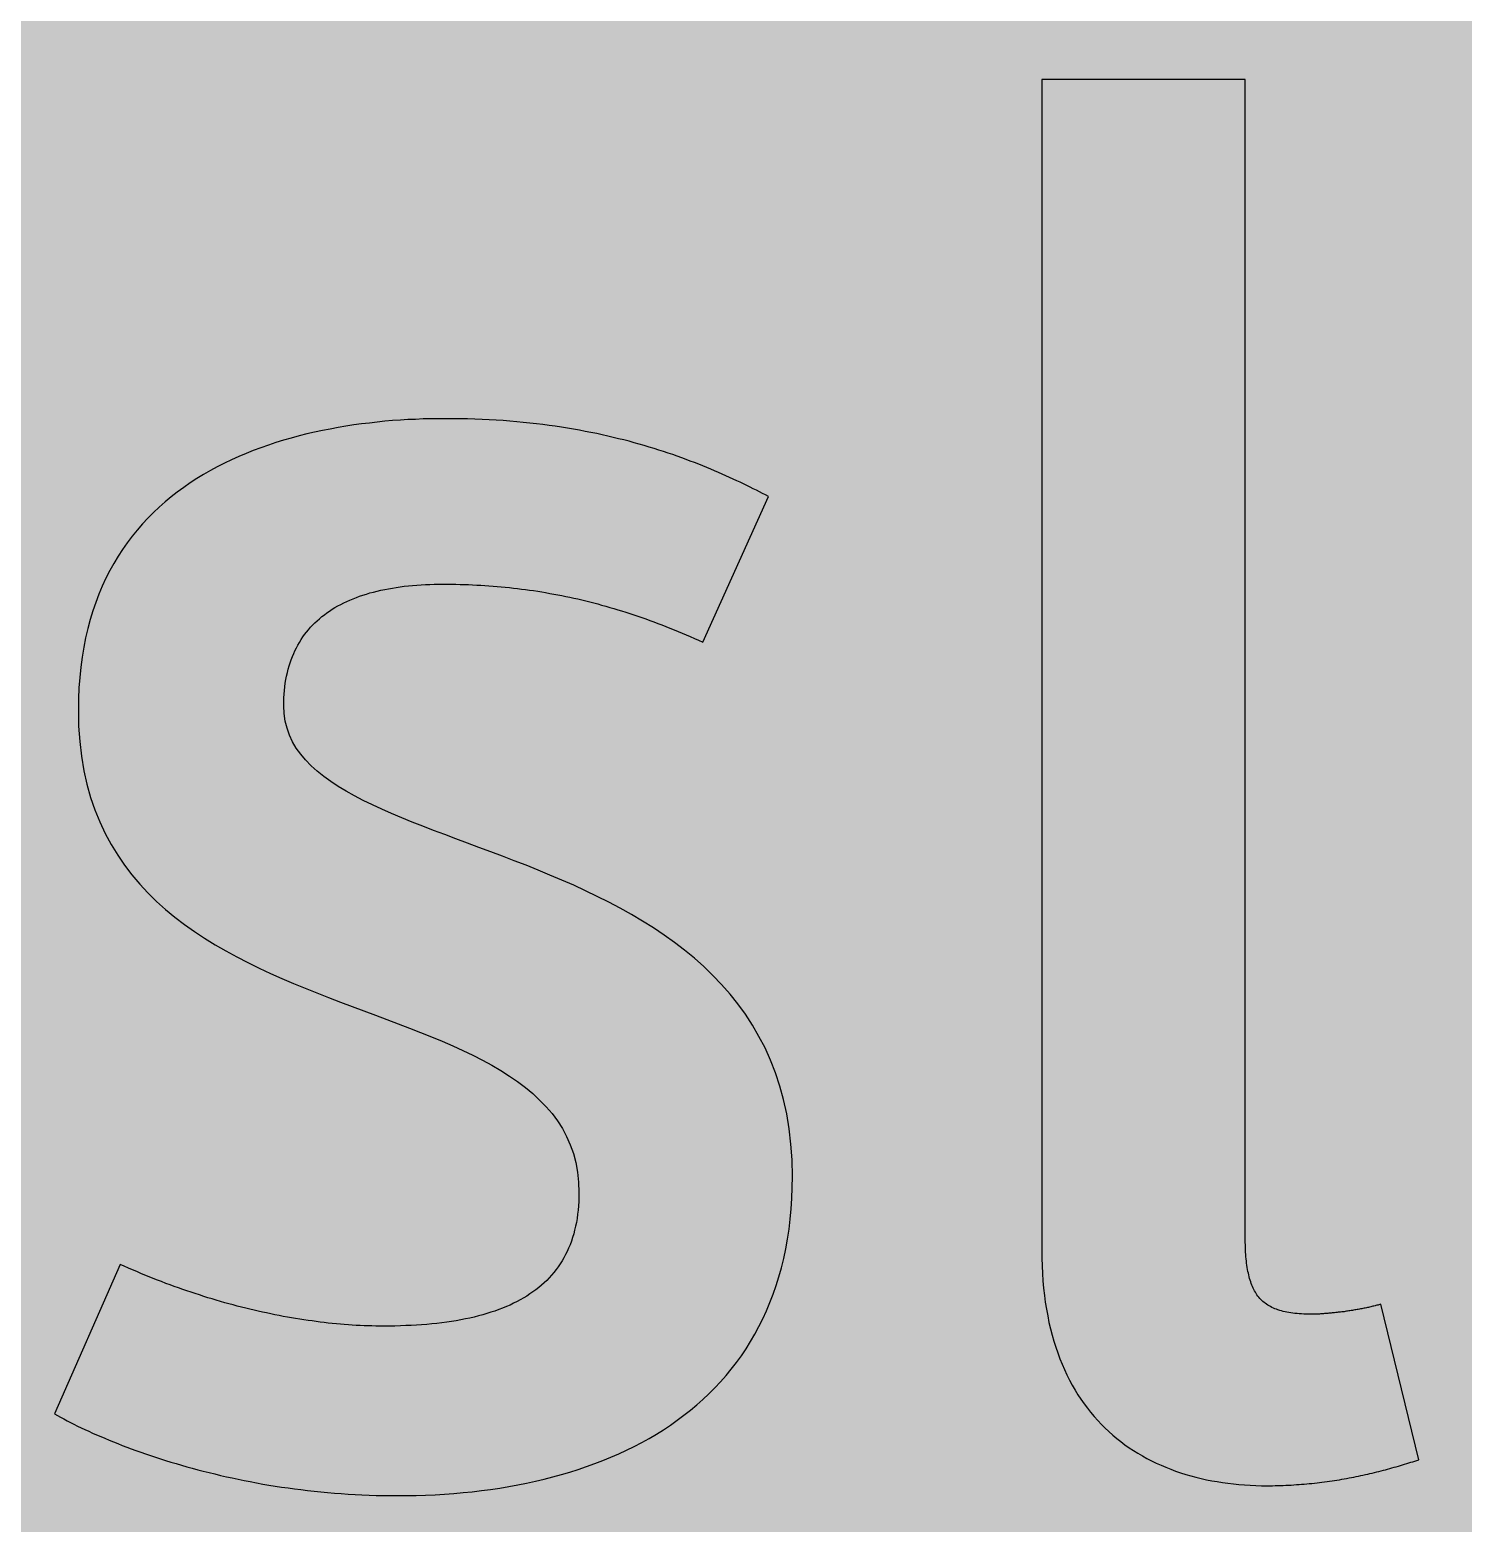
# Model space of a CAD drawing. Header units: millimetres. Extents: x 0 to 212, y 0 to 159.
# Drawn here: x 81.27 to 109.15, y 24.53 to 53.58 of the extents above; entities that cross this region are included whole.
import ezdxf

# ---------------------------------------------------------------- set-up
doc = ezdxf.new("R2010")
doc.units = ezdxf.units.MM

msp = doc.modelspace()

# ---------------------------------------------------------------- hatches: boundary and pattern name
for color, points in [(254, [(14.1633, 0.0536), (13.9878, 0.0533), (13.8125, 0.0559), (13.6373, 0.061), (13.462, 0.0686), (13.2893, 0.0787), (13.114, 0.0914), (12.9413, 0.1041), (12.7686, 0.1219), (12.5959, 0.1397), (12.4231, 0.16), (12.2504, 0.1829), (12.0777, 0.2057), (11.9075, 0.2337), (11.7373, 0.2616), (11.5672, 0.2921), (11.397, 0.3251), (11.2268, 0.3607), (11.0592, 0.3988), (10.8915, 0.4369), (10.7239, 0.4775), (10.5562, 0.5207), (10.3886, 0.5664), (10.2235, 0.6121), (10.0584, 0.6629), (9.8933, 0.7137), (9.7307, 0.7671), (9.5682, 0.8204), (9.4056, 0.8788), (9.2431, 0.9373), (9.083, 0.9982), (8.923, 1.0617), (8.763, 1.1252), (8.6055, 1.1938), (8.4455, 1.2624), (8.2906, 1.331), (8.1331, 1.4046), (7.9781, 1.4783), (7.8232, 1.5545), (7.6708, 1.6332), (7.5184, 1.7145), (7.366, 1.7958), (7.2161, 1.8796), (7.0663, 1.966), (6.919, 2.0523), (6.7716, 2.1438), (6.6243, 2.2352), (6.4795, 2.3266), (6.3348, 2.4232), (6.19, 2.5197), (6.0477, 2.6187), (5.908, 2.7178), (5.7683, 2.8194), (5.6286, 2.9235), (5.4915, 3.0302), (5.3543, 3.1369), (5.2197, 3.2461), (5.0851, 3.3579), (4.953, 3.4722), (4.8209, 3.5865), (4.6914, 3.7033), (4.5644, 3.8202), (4.4348, 3.9395), (4.3104, 4.0615), (4.1859, 4.1859), (4.0615, 4.3104), (3.9395, 4.4348), (3.8202, 4.5618), (3.7033, 4.6914), (3.5865, 4.8209), (3.4722, 4.953), (3.3579, 5.0851), (3.2487, 5.2197), (3.1369, 5.3543), (3.0302, 5.4915), (2.9235, 5.6286), (2.8194, 5.7683), (2.7178, 5.908), (2.6187, 6.0477), (2.5197, 6.19), (2.4232, 6.3348), (2.3266, 6.477), (2.2352, 6.6243), (2.1438, 6.7691), (2.0523, 6.919), (1.966, 7.0663), (1.8796, 7.2161), (1.7958, 7.366), (1.7145, 7.5184), (1.6332, 7.6708), (1.5545, 7.8232), (1.4783, 7.9781), (1.4046, 8.1331), (1.331, 8.2906), (1.2598, 8.4455), (1.1913, 8.603), (1.1252, 8.763), (1.0592, 8.923), (0.9982, 9.083), (0.9373, 9.2431), (0.8763, 9.4056), (0.8204, 9.5682), (0.7645, 9.7307), (0.7112, 9.8933), (0.6604, 10.0584), (0.6121, 10.2235), (0.5639, 10.3911), (0.5207, 10.5562), (0.4775, 10.7239), (0.4343, 10.8915), (0.3962, 11.0592), (0.3607, 11.2268), (0.3251, 11.397), (0.2921, 11.5672), (0.2616, 11.7373), (0.2311, 11.9075), (0.2057, 12.0802), (0.1803, 12.2504), (0.1575, 12.4231), (0.1372, 12.5959), (0.1194, 12.7686), (0.1041, 12.9413), (0.0889, 13.1166), (0.0787, 13.2893), (0.0686, 13.4645), (0.061, 13.6373), (0.0559, 13.8125), (0.0508, 13.9878), (0.0508, 14.163), (0.0522, 144.6925), (0.0508, 144.8664), (0.0559, 145.0416), (0.061, 145.2169), (0.0686, 145.3896), (0.0787, 145.5649), (0.0889, 145.7376), (0.1041, 145.9128), (0.1194, 146.0856), (0.1372, 146.2583), (0.1575, 146.431), (0.1803, 146.6037), (0.2057, 146.7739), (0.2311, 146.9466), (0.2616, 147.1168), (0.2921, 147.287), (0.3251, 147.4572), (0.3607, 147.6248), (0.3962, 147.795), (0.4343, 147.9626), (0.4775, 148.1303), (0.5207, 148.2979), (0.5639, 148.463), (0.6121, 148.6281), (0.6604, 148.7932), (0.7112, 148.9583), (0.7645, 149.1234), (0.8204, 149.286), (0.8763, 149.4485), (0.9373, 149.6111), (0.9982, 149.7711), (1.0592, 149.9311), (1.1252, 150.0911), (1.1913, 150.2486), (1.2598, 150.4061), (1.331, 150.5636), (1.4046, 150.7185), (1.4783, 150.876), (1.5545, 151.0284), (1.6332, 151.1833), (1.7145, 151.3357), (1.7958, 151.4856), (1.8796, 151.638), (1.966, 151.7879), (2.0523, 151.9352), (2.1438, 152.0825), (2.2352, 152.2298), (2.3266, 152.3746), (2.4232, 152.5194), (2.5197, 152.6616), (2.6187, 152.8039), (2.7178, 152.9461), (2.8194, 153.0858), (2.9235, 153.2255), (3.0302, 153.3627), (3.1369, 153.4973), (3.2487, 153.6344), (3.3579, 153.7665), (3.4722, 153.8986), (3.5865, 154.0307), (3.7033, 154.1602), (3.8202, 154.2898), (3.9395, 154.4168), (4.0615, 154.5438), (4.1859, 154.6682), (4.3104, 154.7901), (4.4348, 154.9121), (4.5644, 155.034), (4.6914, 155.1508), (4.8209, 155.2677), (4.953, 155.382), (5.0851, 155.4937), (5.2197, 155.6055), (5.3543, 155.7147), (5.4915, 155.8239), (5.6286, 155.9281), (5.7683, 156.0322), (5.908, 156.1338), (6.0477, 156.2354), (6.19, 156.3345), (6.3348, 156.431), (6.4795, 156.525), (6.6243, 156.6189), (6.7716, 156.7104), (6.919, 156.7993), (7.0663, 156.8882), (7.2161, 156.9745), (7.366, 157.0584), (7.5184, 157.1396), (7.6708, 157.2209), (7.8232, 157.2971), (7.9781, 157.3733), (8.1331, 157.4495), (8.2906, 157.5206), (8.4455, 157.5918), (8.6055, 157.6603), (8.763, 157.7289), (8.923, 157.7924), (9.083, 157.8559), (9.2431, 157.9169), (9.4056, 157.9753), (9.5682, 158.0337), (9.7307, 158.0871), (9.8933, 158.1404), (10.0584, 158.1912), (10.2235, 158.242), (10.3886, 158.2877), (10.5562, 158.3334), (10.7239, 158.3766), (10.8915, 158.4173), (11.0592, 158.4579), (11.2268, 158.4935), (11.397, 158.529), (11.5672, 158.562), (11.7373, 158.5925), (11.9075, 158.6205), (12.0777, 158.6484), (12.2504, 158.6713), (12.4231, 158.6941), (12.5959, 158.7144), (12.7686, 158.7322), (12.9413, 158.75), (13.114, 158.7627), (13.2893, 158.7754), (13.462, 158.7856), (13.6373, 158.7932), (13.8125, 158.7983), (13.9878, 158.8008), (14.163, 158.8033), (197.6078, 158.8036), (197.7822, 158.8008), (197.9574, 158.7983), (198.1327, 158.7932), (198.3054, 158.7856), (198.4807, 158.7754), (198.6534, 158.7627), (198.8287, 158.75), (199.0014, 158.7322), (199.1741, 158.7144), (199.3468, 158.6941), (199.5195, 158.6713), (199.6897, 158.6484), (199.8624, 158.6205), (200.0326, 158.5925), (200.2028, 158.562), (200.373, 158.529), (200.5432, 158.4935), (200.7108, 158.4579), (200.8784, 158.4173), (201.0461, 158.3766), (201.2137, 158.3334), (201.3788, 158.2877), (201.5465, 158.242), (201.7116, 158.1912), (201.8767, 158.1404), (202.0392, 158.0871), (202.2018, 158.0337), (202.3643, 157.9753), (202.5269, 157.9169), (202.6869, 157.8559), (202.8469, 157.7924), (203.007, 157.7289), (203.167, 157.6603), (203.3245, 157.5918), (203.4794, 157.5206), (203.6369, 157.4495), (203.7918, 157.3733), (203.9468, 157.2971), (204.0992, 157.2209), (204.2516, 157.1396), (204.404, 157.0584), (204.5538, 156.9745), (204.7037, 156.8882), (204.8535, 156.7993), (205.0009, 156.7104), (205.1456, 156.6189), (205.293, 156.525), (205.4352, 156.431), (205.58, 156.3345), (205.7222, 156.2354), (205.8619, 156.1338), (206.0016, 156.0322), (206.1413, 155.9281), (206.2785, 155.8239), (206.4156, 155.7147), (206.5503, 155.6055), (206.6849, 155.4937), (206.817, 155.382), (206.949, 155.2677), (207.0786, 155.1508), (207.2081, 155.034), (207.3351, 154.9121), (207.4596, 154.7901), (207.584, 154.6682), (207.7085, 154.5438), (207.8304, 154.4168), (207.9498, 154.2898), (208.0666, 154.1602), (208.1835, 154.0307), (208.2978, 153.8986), (208.4121, 153.7665), (208.5238, 153.6344), (208.6331, 153.4973), (208.7397, 153.3627), (208.8464, 153.2255), (208.9506, 153.0858), (209.0522, 152.9461), (209.1512, 152.8039), (209.2503, 152.6616), (209.3468, 152.5194), (209.4433, 152.3746), (209.5348, 152.2298), (209.6262, 152.0825), (209.7176, 151.9352), (209.804, 151.7879), (209.8904, 151.638), (209.9742, 151.4856), (210.0555, 151.3357), (210.1367, 151.1833), (210.2155, 151.0284), (210.2917, 150.876), (210.3653, 150.7185), (210.439, 150.5636), (210.5076, 150.4061), (210.5762, 150.2486), (210.6447, 150.0911), (210.7082, 149.9311), (210.7717, 149.7711), (210.8327, 149.6111), (210.8911, 149.4485), (210.9495, 149.286), (211.0029, 149.1234), (211.0562, 148.9583), (211.107, 148.7932), (211.1578, 148.6281), (211.2035, 148.463), (211.2493, 148.2979), (211.2924, 148.1303), (211.3331, 147.9626), (211.3712, 147.795), (211.4093, 147.6248), (211.4448, 147.4572), (211.4779, 147.287), (211.5083, 147.1168), (211.5363, 146.9466), (211.5642, 146.7739), (211.5871, 146.6037), (211.6099, 146.431), (211.6303, 146.2583), (211.648, 146.0856), (211.6658, 145.9128), (211.6785, 145.7376), (211.6912, 145.5649), (211.7014, 145.3896), (211.709, 145.2169), (211.7141, 145.0416), (211.7166, 144.8664), (211.7166, 144.6911), (211.7189, 14.1647), (211.7166, 13.9878), (211.7141, 13.8125), (211.709, 13.6373), (211.7014, 13.4645), (211.6912, 13.2893), (211.6785, 13.1166), (211.6658, 12.9413), (211.648, 12.7686), (211.6303, 12.5959), (211.6099, 12.4231), (211.5871, 12.2504), (211.5642, 12.0802), (211.5363, 11.9075), (211.5083, 11.7373), (211.4779, 11.5672), (211.4448, 11.397), (211.4093, 11.2268), (211.3712, 11.0592), (211.3331, 10.8915), (211.2924, 10.7239), (211.2493, 10.5562), (211.2035, 10.3911), (211.1578, 10.2235), (211.107, 10.0584), (211.0562, 9.8933), (211.0029, 9.7307), (210.9495, 9.5682), (210.8911, 9.4056), (210.8327, 9.2431), (210.7717, 9.083), (210.7082, 8.923), (210.6447, 8.763), (210.5762, 8.603), (210.5076, 8.4455), (210.439, 8.2906), (210.3653, 8.1331), (210.2917, 7.9781), (210.2155, 7.8232), (210.1367, 7.6708), (210.0555, 7.5184), (209.9742, 7.366), (209.8904, 7.2161), (209.804, 7.0663), (209.7176, 6.919), (209.6262, 6.7691), (209.5348, 6.6243), (209.4433, 6.477), (209.3468, 6.3348), (209.2503, 6.19), (209.1512, 6.0477), (209.0522, 5.908), (208.9506, 5.7683), (208.8464, 5.6286), (208.7397, 5.4915), (208.6331, 5.3543), (208.5238, 5.2197), (208.4121, 5.0851), (208.2978, 4.953), (208.1835, 4.8209), (208.0666, 4.6914), (207.9498, 4.5618), (207.8304, 4.4348), (207.7085, 4.3104), (207.584, 4.1859), (207.4596, 4.0615), (207.3351, 3.9395), (207.2081, 3.8202), (207.0786, 3.7033), (206.949, 3.5865), (206.817, 3.4722), (206.6849, 3.3579), (206.5503, 3.2461), (206.4156, 3.1369), (206.2785, 3.0302), (206.1413, 2.9235), (206.0016, 2.8194), (205.8619, 2.7178), (205.7222, 2.6187), (205.58, 2.5197), (205.4352, 2.4232), (205.293, 2.3266), (205.1456, 2.2352), (205.0009, 2.1438), (204.8535, 2.0523), (204.7037, 1.966), (204.5538, 1.8796), (204.404, 1.7958), (204.2516, 1.7145), (204.0992, 1.6332), (203.9468, 1.5545), (203.7918, 1.4783), (203.6369, 1.4046), (203.4794, 1.331), (203.3245, 1.2624), (203.167, 1.1938), (203.007, 1.1252), (202.8469, 1.0617), (202.6869, 0.9982), (202.5269, 0.9373), (202.3643, 0.8788), (202.2018, 0.8204), (202.0392, 0.7671), (201.8767, 0.7137), (201.7116, 0.6629), (201.5465, 0.6121), (201.3788, 0.5664), (201.2137, 0.5207), (201.0461, 0.4775), (200.8784, 0.4369), (200.7108, 0.3988), (200.5432, 0.3607), (200.373, 0.3251), (200.2028, 0.2921), (200.0326, 0.2616), (199.8624, 0.2337), (199.6897, 0.2057), (199.5195, 0.1829), (199.3468, 0.16), (199.1741, 0.1397), (199.0014, 0.1219), (198.8287, 0.1041), (198.6534, 0.0914), (198.4807, 0.0787), (198.3054, 0.0686), (198.1327, 0.061), (197.9574, 0.0559), (197.7822, 0.0533), (197.6069, 0.0533)]), (59, [(107.5545, 28.7898), (107.536, 28.7833), (107.5157, 28.7782), (107.4979, 28.7731), (107.4776, 28.768), (107.4572, 28.763), (107.4395, 28.7579), (107.4191, 28.7528), (107.3988, 28.7477), (107.3785, 28.7426), (107.3556, 28.7376), (107.3353, 28.7325), (107.315, 28.7274), (107.2921, 28.7223), (107.2718, 28.7172), (107.249, 28.7147), (107.2261, 28.7096), (107.2058, 28.7045), (107.1829, 28.6995), (107.1601, 28.6969), (107.1372, 28.6918), (107.1143, 28.6868), (107.0915, 28.6842), (107.0686, 28.6791), (107.0458, 28.6766), (107.0229, 28.6715), (107, 28.669), (106.9772, 28.6639), (106.9518, 28.6614), (106.9289, 28.6588), (106.9061, 28.6537), (106.8832, 28.6512), (106.8603, 28.6487), (106.8375, 28.6436), (106.8146, 28.641), (106.7918, 28.6385), (106.7689, 28.636), (106.7435, 28.6334), (106.7206, 28.6309), (106.7003, 28.6283), (106.6775, 28.6258), (106.6546, 28.6233), (106.6317, 28.6207), (106.6089, 28.6182), (106.586, 28.6156), (106.5657, 28.6131), (106.5428, 28.6131), (106.5225, 28.6106), (106.4997, 28.608), (106.4793, 28.6055), (106.459, 28.6055), (106.4387, 28.6029), (106.4184, 28.6029), (106.3981, 28.6004), (106.3777, 28.6004), (106.3574, 28.5979), (106.3396, 28.5979), (106.3193, 28.5979), (106.3015, 28.5953), (106.2812, 28.5953), (106.2634, 28.5953), (106.2457, 28.5953), (106.2304, 28.5953), (106.2126, 28.5953), (106.1949, 28.5953), (106.1466, 28.5953), (106.1009, 28.5953), (106.0526, 28.5979), (106.0094, 28.6004), (105.9637, 28.6029), (105.9231, 28.6055), (105.8799, 28.6106), (105.8393, 28.6156), (105.8012, 28.6207), (105.7631, 28.6258), (105.725, 28.6334), (105.6894, 28.641), (105.6538, 28.6487), (105.6183, 28.6588), (105.5853, 28.669), (105.5522, 28.6791), (105.5218, 28.6893), (105.4913, 28.702), (105.4633, 28.7147), (105.4329, 28.7274), (105.4075, 28.7426), (105.3795, 28.7579), (105.3541, 28.7731), (105.3287, 28.7884), (105.3059, 28.8061), (105.283, 28.8239), (105.2601, 28.8417), (105.2398, 28.862), (105.2195, 28.8823), (105.1992, 28.9027), (105.1789, 28.9255), (105.1611, 28.9484), (105.1433, 28.9712), (105.1281, 28.9966), (105.1128, 29.022), (105.0976, 29.0474), (105.0823, 29.0754), (105.0696, 29.1033), (105.0544, 29.1313), (105.0442, 29.1617), (105.0315, 29.1922), (105.0214, 29.2227), (105.0112, 29.2557), (105.0011, 29.2887), (104.9909, 29.3218), (104.9833, 29.3573), (104.9757, 29.3929), (104.968, 29.4284), (104.9604, 29.4665), (104.9528, 29.5046), (104.9477, 29.5453), (104.9426, 29.5859), (104.9376, 29.6266), (104.9325, 29.6697), (104.9299, 29.7129), (104.9274, 29.7561), (104.9223, 29.8018), (104.9198, 29.8475), (104.9198, 29.8958), (104.9172, 29.9441), (104.9147, 29.9923), (104.9147, 30.0431), (104.9147, 30.0939), (104.9147, 30.1473), (104.9154, 52.6175), (100.9579, 52.6175), (100.9579, 29.8383), (100.9574, 29.685), (100.9625, 29.5326), (100.9701, 29.3853), (100.9802, 29.243), (100.9929, 29.1008), (101.0082, 28.9611), (101.026, 28.8265), (101.0488, 28.6944), (101.0717, 28.5623), (101.0971, 28.4353), (101.1276, 28.3108), (101.158, 28.1889), (101.1936, 28.0695), (101.2292, 27.9552), (101.2673, 27.8409), (101.3079, 27.7292), (101.3536, 27.6225), (101.3993, 27.5158), (101.4476, 27.4142), (101.4959, 27.3126), (101.5492, 27.2161), (101.6051, 27.1196), (101.661, 27.0281), (101.7194, 26.9392), (101.7803, 26.8503), (101.8438, 26.7665), (101.9073, 26.6852), (101.9759, 26.604), (102.0445, 26.5278), (102.1156, 26.4516), (102.1867, 26.3804), (102.2604, 26.3093), (102.3366, 26.2433), (102.4153, 26.1772), (102.4941, 26.1163), (102.5754, 26.0553), (102.6566, 25.9969), (102.7405, 25.941), (102.8268, 25.8877), (102.9132, 25.8369), (103.0021, 25.7886), (103.091, 25.7429), (103.1824, 25.6972), (103.2764, 25.6565), (103.3678, 25.6159), (103.4644, 25.5778), (103.5609, 25.5422), (103.6574, 25.5092), (103.7565, 25.4787), (103.8555, 25.4483), (103.9571, 25.4229), (104.0587, 25.3975), (104.1603, 25.3746), (104.2645, 25.3543), (104.3686, 25.3365), (104.4727, 25.3187), (104.5794, 25.306), (104.6861, 25.2933), (104.7928, 25.2806), (104.902, 25.273), (105.0112, 25.2654), (105.1204, 25.2628), (105.2297, 25.2578), (105.3414, 25.2578), (105.3948, 25.2578), (105.4456, 25.2578), (105.4989, 25.2603), (105.5522, 25.2603), (105.603, 25.2628), (105.6538, 25.2628), (105.7072, 25.2654), (105.758, 25.2679), (105.8088, 25.2705), (105.8596, 25.2755), (105.9104, 25.2781), (105.9612, 25.2806), (106.012, 25.2857), (106.0628, 25.2882), (106.1136, 25.2933), (106.1618, 25.2984), (106.2126, 25.3035), (106.2609, 25.3086), (106.3117, 25.3136), (106.36, 25.3213), (106.4082, 25.3263), (106.459, 25.3314), (106.5073, 25.339), (106.5555, 25.3467), (106.6038, 25.3517), (106.6495, 25.3594), (106.6978, 25.367), (106.746, 25.3746), (106.7918, 25.3822), (106.84, 25.3924), (106.8857, 25.4), (106.934, 25.4076), (106.9797, 25.4178), (107.0254, 25.4254), (107.0712, 25.4356), (107.1169, 25.4432), (107.1626, 25.4533), (107.2058, 25.4635), (107.2515, 25.4737), (107.2972, 25.4838), (107.3404, 25.494), (107.3861, 25.5041), (107.4293, 25.5143), (107.4725, 25.5245), (107.5157, 25.5346), (107.5588, 25.5473), (107.602, 25.5575), (107.6452, 25.5676), (107.6858, 25.5803), (107.729, 25.5905), (107.7697, 25.6032), (107.8128, 25.6159), (107.8535, 25.6261), (107.8941, 25.6388), (107.9348, 25.6515), (107.9754, 25.6616), (108.016, 25.6743), (108.0567, 25.687), (108.0973, 25.6997), (108.1354, 25.7124), (108.1735, 25.7251), (108.2142, 25.7378), (108.2523, 25.7505), (108.2904, 25.7632)]), (59, [(88.423, 25.0649), (88.6054, 25.0647), (88.7882, 25.0673), (88.9711, 25.0749), (89.154, 25.0825), (89.3369, 25.0927), (89.5172, 25.1079), (89.6976, 25.1231), (89.8779, 25.1409), (90.0557, 25.1612), (90.2335, 25.1866), (90.4113, 25.212), (90.5866, 25.24), (90.7618, 25.273), (90.9345, 25.306), (91.1047, 25.3441), (91.2749, 25.3848), (91.4451, 25.4279), (91.6127, 25.4737), (91.7778, 25.5219), (91.9404, 25.5727), (92.1029, 25.6286), (92.263, 25.687), (92.4204, 25.7454), (92.5754, 25.8115), (92.7278, 25.8775), (92.8802, 25.9486), (93.0275, 26.0198), (93.1748, 26.0985), (93.3196, 26.1772), (93.4593, 26.2611), (93.599, 26.3474), (93.7336, 26.4363), (93.8657, 26.5303), (93.9952, 26.6268), (94.1222, 26.7259), (94.2467, 26.83), (94.3661, 26.9367), (94.4829, 27.0459), (94.5972, 27.1602), (94.709, 27.2796), (94.8157, 27.399), (94.9173, 27.526), (95.0163, 27.653), (95.1128, 27.7851), (95.2043, 27.9222), (95.2932, 28.0619), (95.377, 28.2067), (95.4557, 28.354), (95.5319, 28.5064), (95.6031, 28.6614), (95.6691, 28.8214), (95.7326, 28.9839), (95.791, 29.1516), (95.8444, 29.3243), (95.8926, 29.4996), (95.9358, 29.6799), (95.9764, 29.8653), (96.0095, 30.0533), (96.0399, 30.2463), (96.0628, 30.4419), (96.0806, 30.6426), (96.0958, 30.8483), (96.1034, 31.0591), (96.106, 31.2725), (96.0984, 31.5951), (96.078, 31.9049), (96.0425, 32.2021), (95.9942, 32.4917), (95.9333, 32.7685), (95.8621, 33.0327), (95.7758, 33.2892), (95.6818, 33.5356), (95.5751, 33.7744), (95.4557, 34.0004), (95.3287, 34.2189), (95.1916, 34.4297), (95.0468, 34.6304), (94.8919, 34.8234), (94.7293, 35.0088), (94.5591, 35.1866), (94.3813, 35.3568), (94.1984, 35.5194), (94.0079, 35.6768), (93.8098, 35.8267), (93.6092, 35.9715), (93.4009, 36.1086), (93.1901, 36.2433), (92.9742, 36.3703), (92.7557, 36.4922), (92.5322, 36.609), (92.3087, 36.7233), (92.0801, 36.8325), (91.8515, 36.9392), (91.6203, 37.0408), (91.3892, 37.1373), (91.1581, 37.2339), (90.9269, 37.3278), (90.6958, 37.4167), (90.4646, 37.5056), (90.236, 37.592), (90.0074, 37.6758), (89.7839, 37.7596), (89.5604, 37.8435), (89.342, 37.9247), (89.1261, 38.006), (88.9152, 38.0873), (88.707, 38.1686), (88.5063, 38.2524), (88.3082, 38.3337), (88.1177, 38.4175), (87.9348, 38.5039), (87.757, 38.5902), (87.5868, 38.6791), (87.4243, 38.7706), (87.2693, 38.862), (87.1245, 38.9585), (86.9874, 39.0576), (86.8604, 39.1617), (86.741, 39.2659), (86.6343, 39.3776), (86.5403, 39.4894), (86.454, 39.6088), (86.3829, 39.7332), (86.3219, 39.8602), (86.2736, 39.9948), (86.2381, 40.1345), (86.2178, 40.2793), (86.2101, 40.4292), (86.2101, 40.5079), (86.2127, 40.5841), (86.2178, 40.6578), (86.2254, 40.7314), (86.233, 40.8026), (86.2406, 40.8737), (86.2533, 40.9423), (86.266, 41.0108), (86.2813, 41.0769), (86.2965, 41.1429), (86.3143, 41.2064), (86.3346, 41.2674), (86.3549, 41.3283), (86.3778, 41.3893), (86.4032, 41.4477), (86.4286, 41.5036), (86.4565, 41.5595), (86.4845, 41.6128), (86.5149, 41.6662), (86.548, 41.7195), (86.581, 41.7703), (86.6165, 41.8186), (86.6521, 41.8668), (86.6902, 41.9125), (86.7308, 41.9583), (86.7715, 42.0014), (86.8147, 42.0446), (86.8578, 42.0853), (86.9036, 42.1259), (86.9518, 42.1665), (87.0001, 42.2021), (87.0483, 42.2402), (87.1017, 42.2758), (87.1525, 42.3088), (87.2058, 42.3418), (87.2617, 42.3748), (87.3201, 42.4053), (87.376, 42.4332), (87.437, 42.4612), (87.4979, 42.4891), (87.5589, 42.5145), (87.6224, 42.5399), (87.6859, 42.5628), (87.7519, 42.5856), (87.818, 42.606), (87.8865, 42.6263), (87.9577, 42.6441), (88.0288, 42.6618), (88.0999, 42.6796), (88.1736, 42.6949), (88.2472, 42.7101), (88.3234, 42.7228), (88.3996, 42.7355), (88.4758, 42.7457), (88.5546, 42.7558), (88.6358, 42.7634), (88.7171, 42.7711), (88.7984, 42.7787), (88.8822, 42.7838), (88.966, 42.7888), (89.0524, 42.7939), (89.1388, 42.7965), (89.2251, 42.7965), (89.314, 42.7965), (89.3978, 42.7965), (89.4791, 42.7965), (89.5604, 42.7965), (89.6417, 42.7939), (89.7204, 42.7914), (89.8017, 42.7888), (89.883, 42.7863), (89.9643, 42.7812), (90.043, 42.7761), (90.1243, 42.7711), (90.203, 42.766), (90.2818, 42.7609), (90.363, 42.7533), (90.4418, 42.7457), (90.5205, 42.738), (90.5993, 42.7304), (90.678, 42.7228), (90.7567, 42.7126), (90.8355, 42.7025), (90.9142, 42.6923), (90.993, 42.6822), (91.0717, 42.672), (91.1504, 42.6593), (91.2292, 42.6466), (91.3054, 42.6339), (91.3841, 42.6187), (91.4629, 42.606), (91.5416, 42.5907), (91.6178, 42.5755), (91.6965, 42.5602), (91.7753, 42.5425), (91.8515, 42.5272), (91.9302, 42.5094), (92.0064, 42.4917), (92.0852, 42.4713), (92.1639, 42.4536), (92.2401, 42.4332), (92.3188, 42.4129), (92.395, 42.3901), (92.4738, 42.3697), (92.5525, 42.3469), (92.6287, 42.324), (92.7075, 42.3012), (92.7837, 42.2783), (92.8624, 42.2529), (92.9411, 42.2275), (93.0199, 42.2021), (93.0961, 42.1767), (93.1748, 42.1488), (93.2536, 42.1208), (93.3323, 42.0929), (93.411, 42.0649), (93.4872, 42.0345), (93.566, 42.004), (93.6447, 41.9735), (93.7235, 41.943), (93.8022, 41.9125), (93.8835, 41.8795), (93.9622, 41.8465), (94.041, 41.8135), (94.1197, 41.7779), (94.201, 41.7424), (94.2797, 41.7068), (94.361, 41.6712), (95.6412, 44.5061), (95.5827, 44.5338), (95.5243, 44.5643), (95.4659, 44.5948), (95.4049, 44.6253), (95.344, 44.6557), (95.283, 44.6862), (95.217, 44.7167), (95.1535, 44.7472), (95.0874, 44.7802), (95.0214, 44.8107), (94.9528, 44.8437), (94.8817, 44.8742), (94.8106, 44.9072), (94.7395, 44.9402), (94.6658, 44.9707), (94.5921, 45.0037), (94.5159, 45.0367), (94.4397, 45.0672), (94.361, 45.1002), (94.2823, 45.1307), (94.201, 45.1637), (94.1197, 45.1942), (94.0359, 45.2247), (93.9521, 45.2577), (93.8657, 45.2882), (93.7768, 45.3187), (93.6879, 45.3492), (93.599, 45.3796), (93.5076, 45.4076), (93.4136, 45.4381), (93.3196, 45.466), (93.2231, 45.4939), (93.1266, 45.5219), (93.0275, 45.5498), (92.9284, 45.5778), (92.8268, 45.6032), (92.7252, 45.6286), (92.6211, 45.654), (92.5144, 45.6794), (92.4077, 45.7022), (92.2985, 45.7276), (92.1868, 45.7479), (92.075, 45.7708), (91.9632, 45.7911), (91.8464, 45.8114), (91.7296, 45.8318), (91.6127, 45.8521), (91.4933, 45.8699), (91.3714, 45.8851), (91.2495, 45.9029), (91.125, 45.9181), (90.998, 45.9308), (90.871, 45.9435), (90.7415, 45.9562), (90.6094, 45.9689), (90.4773, 45.9791), (90.3427, 45.9867), (90.2056, 45.9943), (90.0684, 46.0019), (89.9287, 46.007), (89.7865, 46.0121), (89.6442, 46.0146), (89.4994, 46.0172), (89.3547, 46.0172), (89.2099, 46.0172), (89.0676, 46.0146), (88.9203, 46.0121), (88.7755, 46.0045), (88.6257, 45.9994), (88.4784, 45.9892), (88.3285, 45.9791), (88.1786, 45.9664), (88.0262, 45.9511), (87.8764, 45.9334), (87.724, 45.9156), (87.5716, 45.8953), (87.4192, 45.8699), (87.2668, 45.8445), (87.1144, 45.8165), (86.962, 45.7886), (86.8096, 45.7556), (86.6572, 45.72), (86.5073, 45.6819), (86.3575, 45.6413), (86.2076, 45.5981), (86.0577, 45.5524), (85.9104, 45.5041), (85.7656, 45.4533), (85.6183, 45.4), (85.4761, 45.3415), (85.3338, 45.2806), (85.1916, 45.2171), (85.0544, 45.151), (84.9173, 45.0825), (84.7827, 45.0088), (84.648, 44.9326), (84.5185, 44.8513), (84.389, 44.7675), (84.2645, 44.6811), (84.14, 44.5897), (84.0207, 44.4957), (83.9013, 44.3992), (83.787, 44.2976), (83.6752, 44.1909), (83.566, 44.0817), (83.4619, 43.9699), (83.3577, 43.8506), (83.2612, 43.7312), (83.1647, 43.6042), (83.0732, 43.4746), (82.9869, 43.34), (82.9031, 43.2029), (82.8243, 43.0606), (82.7507, 42.9133), (82.6795, 42.7609), (82.6135, 42.606), (82.5525, 42.4434), (82.4941, 42.2783), (82.4433, 42.1081), (82.3976, 41.9329), (82.3544, 41.7525), (82.3189, 41.5696), (82.2858, 41.3791), (82.2604, 41.1836), (82.2401, 40.9829), (82.2249, 40.7797), (82.2173, 40.5689), (82.2147, 40.353), (82.2198, 40.038), (82.2427, 39.7383), (82.2757, 39.4487), (82.3239, 39.1693), (82.3824, 38.9052), (82.4535, 38.6486), (82.5373, 38.4048), (82.6313, 38.1711), (82.738, 37.9451), (82.8523, 37.7317), (82.9793, 37.526), (83.1139, 37.3304), (83.2561, 37.1424), (83.4085, 36.9621), (83.5685, 36.7894), (83.7362, 36.6268), (83.9114, 36.4693), (84.0918, 36.3195), (84.2797, 36.1772), (84.4728, 36.0401), (84.6709, 35.908), (84.8766, 35.7835), (85.0824, 35.6616), (85.2957, 35.5473), (85.5116, 35.4355), (85.7301, 35.3289), (85.9511, 35.2247), (86.1746, 35.1257), (86.4006, 35.0291), (86.6267, 34.9352), (86.8553, 34.8437), (87.0839, 34.7548), (87.3125, 34.6685), (87.5386, 34.5821), (87.7672, 34.4957), (87.9932, 34.4119), (88.2167, 34.3281), (88.4377, 34.2443), (88.6562, 34.1605), (88.8721, 34.0766), (89.0854, 33.9903), (89.2912, 33.9039), (89.4969, 33.815), (89.695, 33.7236), (89.8881, 33.6321), (90.076, 33.5356), (90.2564, 33.4366), (90.4316, 33.335), (90.5993, 33.2283), (90.7593, 33.1191), (90.9117, 33.0048), (91.0539, 32.8854), (91.1885, 32.7609), (91.3155, 32.6314), (91.4298, 32.4968), (91.5365, 32.3545), (91.6305, 32.2072), (91.7118, 32.0523), (91.7854, 31.8897), (91.8439, 31.7221), (91.8921, 31.5443), (91.9251, 31.3588), (91.9455, 31.1633), (91.9531, 30.9626), (91.9531, 30.8737), (91.9505, 30.7873), (91.9455, 30.701), (91.9378, 30.6197), (91.9277, 30.5384), (91.9175, 30.4571), (91.9023, 30.3809), (91.887, 30.3047), (91.8693, 30.2285), (91.8515, 30.1574), (91.8286, 30.0863), (91.8058, 30.0152), (91.7804, 29.9466), (91.7524, 29.8806), (91.7245, 29.8171), (91.6915, 29.7536), (91.6584, 29.6926), (91.6254, 29.6316), (91.5873, 29.5732), (91.5492, 29.5173), (91.5086, 29.4615), (91.4654, 29.4081), (91.4197, 29.3548), (91.374, 29.304), (91.3257, 29.2532), (91.2774, 29.2075), (91.2241, 29.1592), (91.1708, 29.116), (91.1174, 29.0703), (91.059, 29.0297), (91.0006, 28.989), (90.9396, 28.9484), (90.8787, 28.9103), (90.8126, 28.8747), (90.7491, 28.8392), (90.6805, 28.8061), (90.612, 28.7731), (90.5408, 28.7426), (90.4672, 28.7122), (90.3935, 28.6842), (90.3173, 28.6563), (90.2411, 28.6309), (90.1624, 28.6055), (90.0811, 28.5826), (89.9998, 28.5598), (89.916, 28.5394), (89.8296, 28.5191), (89.7433, 28.5013), (89.6544, 28.4836), (89.5655, 28.4683), (89.474, 28.4531), (89.3801, 28.4404), (89.2861, 28.4277), (89.1896, 28.415), (89.093, 28.4048), (88.994, 28.3972), (88.8924, 28.3896), (88.7908, 28.382), (88.6892, 28.3769), (88.5825, 28.3718), (88.4784, 28.3667), (88.3691, 28.3642), (88.2599, 28.3642), (88.1507, 28.3616), (88.077, 28.3642), (88.0008, 28.3642), (87.9246, 28.3667), (87.8484, 28.3667), (87.7748, 28.3693), (87.6986, 28.3743), (87.6198, 28.3769), (87.5436, 28.382), (87.4674, 28.387), (87.3887, 28.3947), (87.3125, 28.3997), (87.2338, 28.4074), (87.155, 28.415), (87.0763, 28.4226), (86.9975, 28.4328), (86.9188, 28.4404), (86.8401, 28.4505), (86.7613, 28.4632), (86.6826, 28.4734), (86.6013, 28.4861), (86.5226, 28.4988), (86.4413, 28.5115), (86.3625, 28.5242), (86.2813, 28.5394), (86.2, 28.5521), (86.1187, 28.5674), (86.04, 28.5852), (85.9587, 28.6004), (85.8774, 28.6182), (85.7961, 28.636), (85.7148, 28.6537), (85.6336, 28.6715), (85.5523, 28.6918), (85.471, 28.7122), (85.3897, 28.7325), (85.3059, 28.7528), (85.2246, 28.7757), (85.1433, 28.796), (85.0621, 28.8188), (84.9808, 28.8442), (84.897, 28.8671), (84.8157, 28.8925), (84.7344, 28.9154), (84.6531, 28.9408), (84.5718, 28.9687), (84.488, 28.9941), (84.4067, 29.022), (84.3255, 29.05), (84.2442, 29.0779), (84.1629, 29.1059), (84.0791, 29.1363), (83.9978, 29.1643), (83.9165, 29.1948), (83.8352, 29.2278), (83.754, 29.2583), (83.6727, 29.2887), (83.5914, 29.3218), (83.5101, 29.3548), (83.4314, 29.3878), (83.3501, 29.4234), (83.2688, 29.4564), (83.1875, 29.4919), (83.1088, 29.5275), (83.0275, 29.5631), (81.7492, 26.6552), (81.8058, 26.6217), (81.8667, 26.5887), (81.9302, 26.5557), (81.9937, 26.5201), (82.0598, 26.4871), (82.1284, 26.4541), (82.1969, 26.4185), (82.2681, 26.3855), (82.3417, 26.35), (82.4154, 26.3169), (82.4916, 26.2814), (82.5678, 26.2484), (82.6491, 26.2128), (82.7278, 26.1798), (82.8116, 26.1442), (82.8954, 26.1112), (82.9793, 26.0782), (83.0656, 26.0426), (83.1545, 26.0096), (83.2434, 25.9766), (83.3349, 25.9436), (83.4288, 25.9105), (83.5228, 25.8775), (83.6168, 25.8445), (83.7133, 25.8115), (83.8124, 25.781), (83.9114, 25.748), (84.013, 25.7175), (84.1146, 25.687), (84.2188, 25.6565), (84.3229, 25.6261), (84.4296, 25.5981), (84.5388, 25.5676), (84.6455, 25.5397), (84.7573, 25.5118), (84.869, 25.4864), (84.9808, 25.4584), (85.0951, 25.433), (85.2094, 25.4076), (85.3237, 25.3822), (85.4431, 25.3594), (85.5599, 25.3365), (85.6793, 25.3136), (85.8012, 25.2908), (85.9231, 25.2705), (86.045, 25.2501), (86.1695, 25.2324), (86.294, 25.2146), (86.4184, 25.1968), (86.5454, 25.1816), (86.675, 25.1638), (86.802, 25.1511), (86.934, 25.1384), (87.0636, 25.1257), (87.1957, 25.113), (87.3277, 25.1028), (87.4624, 25.0952), (87.597, 25.085), (87.7316, 25.08), (87.8688, 25.0749), (88.0059, 25.0698), (88.1431, 25.0673), (88.2828, 25.0647), (88.4225, 25.0647)])]:
    msp.add_hatch(color=color).paths.add_polyline_path(points)

# ---------------------------------------------------------------- linework, layer by layer
at = {"color": 59}
for points in [[(107.5545, 28.7898), (107.536, 28.7833), (107.5157, 28.7782), (107.4979, 28.7731), (107.4776, 28.768), (107.4572, 28.763), (107.4395, 28.7579), (107.4191, 28.7528), (107.3988, 28.7477), (107.3785, 28.7426), (107.3556, 28.7376), (107.3353, 28.7325), (107.315, 28.7274), (107.2921, 28.7223), (107.2718, 28.7172), (107.249, 28.7147), (107.2261, 28.7096), (107.2058, 28.7045), (107.1829, 28.6995), (107.1601, 28.6969), (107.1372, 28.6918), (107.1143, 28.6868), (107.0915, 28.6842), (107.0686, 28.6791), (107.0458, 28.6766), (107.0229, 28.6715), (107, 28.669), (106.9772, 28.6639), (106.9518, 28.6614), (106.9289, 28.6588), (106.9061, 28.6537), (106.8832, 28.6512), (106.8603, 28.6487), (106.8375, 28.6436), (106.8146, 28.641), (106.7918, 28.6385), (106.7689, 28.636), (106.7435, 28.6334), (106.7206, 28.6309), (106.7003, 28.6283), (106.6775, 28.6258), (106.6546, 28.6233), (106.6317, 28.6207), (106.6089, 28.6182), (106.586, 28.6156), (106.5657, 28.6131), (106.5428, 28.6131), (106.5225, 28.6106), (106.4997, 28.608), (106.4793, 28.6055), (106.459, 28.6055), (106.4387, 28.6029), (106.4184, 28.6029), (106.3981, 28.6004), (106.3777, 28.6004), (106.3574, 28.5979), (106.3396, 28.5979), (106.3193, 28.5979), (106.3015, 28.5953), (106.2812, 28.5953), (106.2634, 28.5953), (106.2457, 28.5953), (106.2304, 28.5953), (106.2126, 28.5953), (106.1949, 28.5953), (106.1466, 28.5953), (106.1009, 28.5953), (106.0526, 28.5979), (106.0094, 28.6004), (105.9637, 28.6029), (105.9231, 28.6055), (105.8799, 28.6106), (105.8393, 28.6156), (105.8012, 28.6207), (105.7631, 28.6258), (105.725, 28.6334), (105.6894, 28.641), (105.6538, 28.6487), (105.6183, 28.6588), (105.5853, 28.669), (105.5522, 28.6791), (105.5218, 28.6893), (105.4913, 28.702), (105.4633, 28.7147), (105.4329, 28.7274), (105.4075, 28.7426), (105.3795, 28.7579), (105.3541, 28.7731), (105.3287, 28.7884), (105.3059, 28.8061), (105.283, 28.8239), (105.2601, 28.8417), (105.2398, 28.862), (105.2195, 28.8823), (105.1992, 28.9027), (105.1789, 28.9255), (105.1611, 28.9484), (105.1433, 28.9712), (105.1281, 28.9966), (105.1128, 29.022), (105.0976, 29.0474), (105.0823, 29.0754), (105.0696, 29.1033), (105.0544, 29.1313), (105.0442, 29.1617), (105.0315, 29.1922), (105.0214, 29.2227), (105.0112, 29.2557), (105.0011, 29.2887), (104.9909, 29.3218), (104.9833, 29.3573), (104.9757, 29.3929), (104.968, 29.4284), (104.9604, 29.4665), (104.9528, 29.5046), (104.9477, 29.5453), (104.9426, 29.5859), (104.9376, 29.6266), (104.9325, 29.6697), (104.9299, 29.7129), (104.9274, 29.7561), (104.9223, 29.8018), (104.9198, 29.8475), (104.9198, 29.8958), (104.9172, 29.9441), (104.9147, 29.9923), (104.9147, 30.0431), (104.9147, 30.0939), (104.9147, 30.1473), (104.9154, 52.6175), (100.9579, 52.6175), (100.9579, 29.8383), (100.9574, 29.685), (100.9625, 29.5326), (100.9701, 29.3853), (100.9802, 29.243), (100.9929, 29.1008), (101.0082, 28.9611), (101.026, 28.8265), (101.0488, 28.6944), (101.0717, 28.5623), (101.0971, 28.4353), (101.1276, 28.3108), (101.158, 28.1889), (101.1936, 28.0695), (101.2292, 27.9552), (101.2673, 27.8409), (101.3079, 27.7292), (101.3536, 27.6225), (101.3993, 27.5158), (101.4476, 27.4142), (101.4959, 27.3126), (101.5492, 27.2161), (101.6051, 27.1196), (101.661, 27.0281), (101.7194, 26.9392), (101.7803, 26.8503), (101.8438, 26.7665), (101.9073, 26.6852), (101.9759, 26.604), (102.0445, 26.5278), (102.1156, 26.4516), (102.1867, 26.3804), (102.2604, 26.3093), (102.3366, 26.2433), (102.4153, 26.1772), (102.4941, 26.1163), (102.5754, 26.0553), (102.6566, 25.9969), (102.7405, 25.941), (102.8268, 25.8877), (102.9132, 25.8369), (103.0021, 25.7886), (103.091, 25.7429), (103.1824, 25.6972), (103.2764, 25.6565), (103.3678, 25.6159), (103.4644, 25.5778), (103.5609, 25.5422), (103.6574, 25.5092), (103.7565, 25.4787), (103.8555, 25.4483), (103.9571, 25.4229), (104.0587, 25.3975), (104.1603, 25.3746), (104.2645, 25.3543), (104.3686, 25.3365), (104.4727, 25.3187), (104.5794, 25.306), (104.6861, 25.2933), (104.7928, 25.2806), (104.902, 25.273), (105.0112, 25.2654), (105.1204, 25.2628), (105.2297, 25.2578), (105.3414, 25.2578), (105.3948, 25.2578), (105.4456, 25.2578), (105.4989, 25.2603), (105.5522, 25.2603), (105.603, 25.2628), (105.6538, 25.2628), (105.7072, 25.2654), (105.758, 25.2679), (105.8088, 25.2705), (105.8596, 25.2755), (105.9104, 25.2781), (105.9612, 25.2806), (106.012, 25.2857), (106.0628, 25.2882), (106.1136, 25.2933), (106.1618, 25.2984), (106.2126, 25.3035), (106.2609, 25.3086), (106.3117, 25.3136), (106.36, 25.3213), (106.4082, 25.3263), (106.459, 25.3314), (106.5073, 25.339), (106.5555, 25.3467), (106.6038, 25.3517), (106.6495, 25.3594), (106.6978, 25.367), (106.746, 25.3746), (106.7918, 25.3822), (106.84, 25.3924), (106.8857, 25.4), (106.934, 25.4076), (106.9797, 25.4178), (107.0254, 25.4254), (107.0712, 25.4356), (107.1169, 25.4432), (107.1626, 25.4533), (107.2058, 25.4635), (107.2515, 25.4737), (107.2972, 25.4838), (107.3404, 25.494), (107.3861, 25.5041), (107.4293, 25.5143), (107.4725, 25.5245), (107.5157, 25.5346), (107.5588, 25.5473), (107.602, 25.5575), (107.6452, 25.5676), (107.6858, 25.5803), (107.729, 25.5905), (107.7697, 25.6032), (107.8128, 25.6159), (107.8535, 25.6261), (107.8941, 25.6388), (107.9348, 25.6515), (107.9754, 25.6616), (108.016, 25.6743), (108.0567, 25.687), (108.0973, 25.6997), (108.1354, 25.7124), (108.1735, 25.7251), (108.2142, 25.7378), (108.2523, 25.7505), (108.2904, 25.7632), (107.5545, 28.7898)], [(88.423, 25.0649), (88.6054, 25.0647), (88.7882, 25.0673), (88.9711, 25.0749), (89.154, 25.0825), (89.3369, 25.0927), (89.5172, 25.1079), (89.6976, 25.1231), (89.8779, 25.1409), (90.0557, 25.1612), (90.2335, 25.1866), (90.4113, 25.212), (90.5866, 25.24), (90.7618, 25.273), (90.9345, 25.306), (91.1047, 25.3441), (91.2749, 25.3848), (91.4451, 25.4279), (91.6127, 25.4737), (91.7778, 25.5219), (91.9404, 25.5727), (92.1029, 25.6286), (92.263, 25.687), (92.4204, 25.7454), (92.5754, 25.8115), (92.7278, 25.8775), (92.8802, 25.9486), (93.0275, 26.0198), (93.1748, 26.0985), (93.3196, 26.1772), (93.4593, 26.2611), (93.599, 26.3474), (93.7336, 26.4363), (93.8657, 26.5303), (93.9952, 26.6268), (94.1222, 26.7259), (94.2467, 26.83), (94.3661, 26.9367), (94.4829, 27.0459), (94.5972, 27.1602), (94.709, 27.2796), (94.8157, 27.399), (94.9173, 27.526), (95.0163, 27.653), (95.1128, 27.7851), (95.2043, 27.9222), (95.2932, 28.0619), (95.377, 28.2067), (95.4557, 28.354), (95.5319, 28.5064), (95.6031, 28.6614), (95.6691, 28.8214), (95.7326, 28.9839), (95.791, 29.1516), (95.8444, 29.3243), (95.8926, 29.4996), (95.9358, 29.6799), (95.9764, 29.8653), (96.0095, 30.0533), (96.0399, 30.2463), (96.0628, 30.4419), (96.0806, 30.6426), (96.0958, 30.8483), (96.1034, 31.0591), (96.106, 31.2725), (96.0984, 31.5951), (96.078, 31.9049), (96.0425, 32.2021), (95.9942, 32.4917), (95.9333, 32.7685), (95.8621, 33.0327), (95.7758, 33.2892), (95.6818, 33.5356), (95.5751, 33.7744), (95.4557, 34.0004), (95.3287, 34.2189), (95.1916, 34.4297), (95.0468, 34.6304), (94.8919, 34.8234), (94.7293, 35.0088), (94.5591, 35.1866), (94.3813, 35.3568), (94.1984, 35.5194), (94.0079, 35.6768), (93.8098, 35.8267), (93.6092, 35.9715), (93.4009, 36.1086), (93.1901, 36.2433), (92.9742, 36.3703), (92.7557, 36.4922), (92.5322, 36.609), (92.3087, 36.7233), (92.0801, 36.8325), (91.8515, 36.9392), (91.6203, 37.0408), (91.3892, 37.1373), (91.1581, 37.2339), (90.9269, 37.3278), (90.6958, 37.4167), (90.4646, 37.5056), (90.236, 37.592), (90.0074, 37.6758), (89.7839, 37.7596), (89.5604, 37.8435), (89.342, 37.9247), (89.1261, 38.006), (88.9152, 38.0873), (88.707, 38.1686), (88.5063, 38.2524), (88.3082, 38.3337), (88.1177, 38.4175), (87.9348, 38.5039), (87.757, 38.5902), (87.5868, 38.6791), (87.4243, 38.7706), (87.2693, 38.862), (87.1245, 38.9585), (86.9874, 39.0576), (86.8604, 39.1617), (86.741, 39.2659), (86.6343, 39.3776), (86.5403, 39.4894), (86.454, 39.6088), (86.3829, 39.7332), (86.3219, 39.8602), (86.2736, 39.9948), (86.2381, 40.1345), (86.2178, 40.2793), (86.2101, 40.4292), (86.2101, 40.5079), (86.2127, 40.5841), (86.2178, 40.6578), (86.2254, 40.7314), (86.233, 40.8026), (86.2406, 40.8737), (86.2533, 40.9423), (86.266, 41.0108), (86.2813, 41.0769), (86.2965, 41.1429), (86.3143, 41.2064), (86.3346, 41.2674), (86.3549, 41.3283), (86.3778, 41.3893), (86.4032, 41.4477), (86.4286, 41.5036), (86.4565, 41.5595), (86.4845, 41.6128), (86.5149, 41.6662), (86.548, 41.7195), (86.581, 41.7703), (86.6165, 41.8186), (86.6521, 41.8668), (86.6902, 41.9125), (86.7308, 41.9583), (86.7715, 42.0014), (86.8147, 42.0446), (86.8578, 42.0853), (86.9036, 42.1259), (86.9518, 42.1665), (87.0001, 42.2021), (87.0483, 42.2402), (87.1017, 42.2758), (87.1525, 42.3088), (87.2058, 42.3418), (87.2617, 42.3748), (87.3201, 42.4053), (87.376, 42.4332), (87.437, 42.4612), (87.4979, 42.4891), (87.5589, 42.5145), (87.6224, 42.5399), (87.6859, 42.5628), (87.7519, 42.5856), (87.818, 42.606), (87.8865, 42.6263), (87.9577, 42.6441), (88.0288, 42.6618), (88.0999, 42.6796), (88.1736, 42.6949), (88.2472, 42.7101), (88.3234, 42.7228), (88.3996, 42.7355), (88.4758, 42.7457), (88.5546, 42.7558), (88.6358, 42.7634), (88.7171, 42.7711), (88.7984, 42.7787), (88.8822, 42.7838), (88.966, 42.7888), (89.0524, 42.7939), (89.1388, 42.7965), (89.2251, 42.7965), (89.314, 42.7965), (89.3978, 42.7965), (89.4791, 42.7965), (89.5604, 42.7965), (89.6417, 42.7939), (89.7204, 42.7914), (89.8017, 42.7888), (89.883, 42.7863), (89.9643, 42.7812), (90.043, 42.7761), (90.1243, 42.7711), (90.203, 42.766), (90.2818, 42.7609), (90.363, 42.7533), (90.4418, 42.7457), (90.5205, 42.738), (90.5993, 42.7304), (90.678, 42.7228), (90.7567, 42.7126), (90.8355, 42.7025), (90.9142, 42.6923), (90.993, 42.6822), (91.0717, 42.672), (91.1504, 42.6593), (91.2292, 42.6466), (91.3054, 42.6339), (91.3841, 42.6187), (91.4629, 42.606), (91.5416, 42.5907), (91.6178, 42.5755), (91.6965, 42.5602), (91.7753, 42.5425), (91.8515, 42.5272), (91.9302, 42.5094), (92.0064, 42.4917), (92.0852, 42.4713), (92.1639, 42.4536), (92.2401, 42.4332), (92.3188, 42.4129), (92.395, 42.3901), (92.4738, 42.3697), (92.5525, 42.3469), (92.6287, 42.324), (92.7075, 42.3012), (92.7837, 42.2783), (92.8624, 42.2529), (92.9411, 42.2275), (93.0199, 42.2021), (93.0961, 42.1767), (93.1748, 42.1488), (93.2536, 42.1208), (93.3323, 42.0929), (93.411, 42.0649), (93.4872, 42.0345), (93.566, 42.004), (93.6447, 41.9735), (93.7235, 41.943), (93.8022, 41.9125), (93.8835, 41.8795), (93.9622, 41.8465), (94.041, 41.8135), (94.1197, 41.7779), (94.201, 41.7424), (94.2797, 41.7068), (94.361, 41.6712), (95.6412, 44.5061), (95.5827, 44.5338), (95.5243, 44.5643), (95.4659, 44.5948), (95.4049, 44.6253), (95.344, 44.6557), (95.283, 44.6862), (95.217, 44.7167), (95.1535, 44.7472), (95.0874, 44.7802), (95.0214, 44.8107), (94.9528, 44.8437), (94.8817, 44.8742), (94.8106, 44.9072), (94.7395, 44.9402), (94.6658, 44.9707), (94.5921, 45.0037), (94.5159, 45.0367), (94.4397, 45.0672), (94.361, 45.1002), (94.2823, 45.1307), (94.201, 45.1637), (94.1197, 45.1942), (94.0359, 45.2247), (93.9521, 45.2577), (93.8657, 45.2882), (93.7768, 45.3187), (93.6879, 45.3492), (93.599, 45.3796), (93.5076, 45.4076), (93.4136, 45.4381), (93.3196, 45.466), (93.2231, 45.4939), (93.1266, 45.5219), (93.0275, 45.5498), (92.9284, 45.5778), (92.8268, 45.6032), (92.7252, 45.6286), (92.6211, 45.654), (92.5144, 45.6794), (92.4077, 45.7022), (92.2985, 45.7276), (92.1868, 45.7479), (92.075, 45.7708), (91.9632, 45.7911), (91.8464, 45.8114), (91.7296, 45.8318), (91.6127, 45.8521), (91.4933, 45.8699), (91.3714, 45.8851), (91.2495, 45.9029), (91.125, 45.9181), (90.998, 45.9308), (90.871, 45.9435), (90.7415, 45.9562), (90.6094, 45.9689), (90.4773, 45.9791), (90.3427, 45.9867), (90.2056, 45.9943), (90.0684, 46.0019), (89.9287, 46.007), (89.7865, 46.0121), (89.6442, 46.0146), (89.4994, 46.0172), (89.3547, 46.0172), (89.2099, 46.0172), (89.0676, 46.0146), (88.9203, 46.0121), (88.7755, 46.0045), (88.6257, 45.9994), (88.4784, 45.9892), (88.3285, 45.9791), (88.1786, 45.9664), (88.0262, 45.9511), (87.8764, 45.9334), (87.724, 45.9156), (87.5716, 45.8953), (87.4192, 45.8699), (87.2668, 45.8445), (87.1144, 45.8165), (86.962, 45.7886), (86.8096, 45.7556), (86.6572, 45.72), (86.5073, 45.6819), (86.3575, 45.6413), (86.2076, 45.5981), (86.0577, 45.5524), (85.9104, 45.5041), (85.7656, 45.4533), (85.6183, 45.4), (85.4761, 45.3415), (85.3338, 45.2806), (85.1916, 45.2171), (85.0544, 45.151), (84.9173, 45.0825), (84.7827, 45.0088), (84.648, 44.9326), (84.5185, 44.8513), (84.389, 44.7675), (84.2645, 44.6811), (84.14, 44.5897), (84.0207, 44.4957), (83.9013, 44.3992), (83.787, 44.2976), (83.6752, 44.1909), (83.566, 44.0817), (83.4619, 43.9699), (83.3577, 43.8506), (83.2612, 43.7312), (83.1647, 43.6042), (83.0732, 43.4746), (82.9869, 43.34), (82.9031, 43.2029), (82.8243, 43.0606), (82.7507, 42.9133), (82.6795, 42.7609), (82.6135, 42.606), (82.5525, 42.4434), (82.4941, 42.2783), (82.4433, 42.1081), (82.3976, 41.9329), (82.3544, 41.7525), (82.3189, 41.5696), (82.2858, 41.3791), (82.2604, 41.1836), (82.2401, 40.9829), (82.2249, 40.7797), (82.2173, 40.5689), (82.2147, 40.353), (82.2198, 40.038), (82.2427, 39.7383), (82.2757, 39.4487), (82.3239, 39.1693), (82.3824, 38.9052), (82.4535, 38.6486), (82.5373, 38.4048), (82.6313, 38.1711), (82.738, 37.9451), (82.8523, 37.7317), (82.9793, 37.526), (83.1139, 37.3304), (83.2561, 37.1424), (83.4085, 36.9621), (83.5685, 36.7894), (83.7362, 36.6268), (83.9114, 36.4693), (84.0918, 36.3195), (84.2797, 36.1772), (84.4728, 36.0401), (84.6709, 35.908), (84.8766, 35.7835), (85.0824, 35.6616), (85.2957, 35.5473), (85.5116, 35.4355), (85.7301, 35.3289), (85.9511, 35.2247), (86.1746, 35.1257), (86.4006, 35.0291), (86.6267, 34.9352), (86.8553, 34.8437), (87.0839, 34.7548), (87.3125, 34.6685), (87.5386, 34.5821), (87.7672, 34.4957), (87.9932, 34.4119), (88.2167, 34.3281), (88.4377, 34.2443), (88.6562, 34.1605), (88.8721, 34.0766), (89.0854, 33.9903), (89.2912, 33.9039), (89.4969, 33.815), (89.695, 33.7236), (89.8881, 33.6321), (90.076, 33.5356), (90.2564, 33.4366), (90.4316, 33.335), (90.5993, 33.2283), (90.7593, 33.1191), (90.9117, 33.0048), (91.0539, 32.8854), (91.1885, 32.7609), (91.3155, 32.6314), (91.4298, 32.4968), (91.5365, 32.3545), (91.6305, 32.2072), (91.7118, 32.0523), (91.7854, 31.8897), (91.8439, 31.7221), (91.8921, 31.5443), (91.9251, 31.3588), (91.9455, 31.1633), (91.9531, 30.9626), (91.9531, 30.8737), (91.9505, 30.7873), (91.9455, 30.701), (91.9378, 30.6197), (91.9277, 30.5384), (91.9175, 30.4571), (91.9023, 30.3809), (91.887, 30.3047), (91.8693, 30.2285), (91.8515, 30.1574), (91.8286, 30.0863), (91.8058, 30.0152), (91.7804, 29.9466), (91.7524, 29.8806), (91.7245, 29.8171), (91.6915, 29.7536), (91.6584, 29.6926), (91.6254, 29.6316), (91.5873, 29.5732), (91.5492, 29.5173), (91.5086, 29.4615), (91.4654, 29.4081), (91.4197, 29.3548), (91.374, 29.304), (91.3257, 29.2532), (91.2774, 29.2075), (91.2241, 29.1592), (91.1708, 29.116), (91.1174, 29.0703), (91.059, 29.0297), (91.0006, 28.989), (90.9396, 28.9484), (90.8787, 28.9103), (90.8126, 28.8747), (90.7491, 28.8392), (90.6805, 28.8061), (90.612, 28.7731), (90.5408, 28.7426), (90.4672, 28.7122), (90.3935, 28.6842), (90.3173, 28.6563), (90.2411, 28.6309), (90.1624, 28.6055), (90.0811, 28.5826), (89.9998, 28.5598), (89.916, 28.5394), (89.8296, 28.5191), (89.7433, 28.5013), (89.6544, 28.4836), (89.5655, 28.4683), (89.474, 28.4531), (89.3801, 28.4404), (89.2861, 28.4277), (89.1896, 28.415), (89.093, 28.4048), (88.994, 28.3972), (88.8924, 28.3896), (88.7908, 28.382), (88.6892, 28.3769), (88.5825, 28.3718), (88.4784, 28.3667), (88.3691, 28.3642), (88.2599, 28.3642), (88.1507, 28.3616), (88.077, 28.3642), (88.0008, 28.3642), (87.9246, 28.3667), (87.8484, 28.3667), (87.7748, 28.3693), (87.6986, 28.3743), (87.6198, 28.3769), (87.5436, 28.382), (87.4674, 28.387), (87.3887, 28.3947), (87.3125, 28.3997), (87.2338, 28.4074), (87.155, 28.415), (87.0763, 28.4226), (86.9975, 28.4328), (86.9188, 28.4404), (86.8401, 28.4505), (86.7613, 28.4632), (86.6826, 28.4734), (86.6013, 28.4861), (86.5226, 28.4988), (86.4413, 28.5115), (86.3625, 28.5242), (86.2813, 28.5394), (86.2, 28.5521), (86.1187, 28.5674), (86.04, 28.5852), (85.9587, 28.6004), (85.8774, 28.6182), (85.7961, 28.636), (85.7148, 28.6537), (85.6336, 28.6715), (85.5523, 28.6918), (85.471, 28.7122), (85.3897, 28.7325), (85.3059, 28.7528), (85.2246, 28.7757), (85.1433, 28.796), (85.0621, 28.8188), (84.9808, 28.8442), (84.897, 28.8671), (84.8157, 28.8925), (84.7344, 28.9154), (84.6531, 28.9408), (84.5718, 28.9687), (84.488, 28.9941), (84.4067, 29.022), (84.3255, 29.05), (84.2442, 29.0779), (84.1629, 29.1059), (84.0791, 29.1363), (83.9978, 29.1643), (83.9165, 29.1948), (83.8352, 29.2278), (83.754, 29.2583), (83.6727, 29.2887), (83.5914, 29.3218), (83.5101, 29.3548), (83.4314, 29.3878), (83.3501, 29.4234), (83.2688, 29.4564), (83.1875, 29.4919), (83.1088, 29.5275), (83.0275, 29.5631), (81.7492, 26.6552), (81.8058, 26.6217), (81.8667, 26.5887), (81.9302, 26.5557), (81.9937, 26.5201), (82.0598, 26.4871), (82.1284, 26.4541), (82.1969, 26.4185), (82.2681, 26.3855), (82.3417, 26.35), (82.4154, 26.3169), (82.4916, 26.2814), (82.5678, 26.2484), (82.6491, 26.2128), (82.7278, 26.1798), (82.8116, 26.1442), (82.8954, 26.1112), (82.9793, 26.0782), (83.0656, 26.0426), (83.1545, 26.0096), (83.2434, 25.9766), (83.3349, 25.9436), (83.4288, 25.9105), (83.5228, 25.8775), (83.6168, 25.8445), (83.7133, 25.8115), (83.8124, 25.781), (83.9114, 25.748), (84.013, 25.7175), (84.1146, 25.687), (84.2188, 25.6565), (84.3229, 25.6261), (84.4296, 25.5981), (84.5388, 25.5676), (84.6455, 25.5397), (84.7573, 25.5118), (84.869, 25.4864), (84.9808, 25.4584), (85.0951, 25.433), (85.2094, 25.4076), (85.3237, 25.3822), (85.4431, 25.3594), (85.5599, 25.3365), (85.6793, 25.3136), (85.8012, 25.2908), (85.9231, 25.2705), (86.045, 25.2501), (86.1695, 25.2324), (86.294, 25.2146), (86.4184, 25.1968), (86.5454, 25.1816), (86.675, 25.1638), (86.802, 25.1511), (86.934, 25.1384), (87.0636, 25.1257), (87.1957, 25.113), (87.3277, 25.1028), (87.4624, 25.0952), (87.597, 25.085), (87.7316, 25.08), (87.8688, 25.0749), (88.0059, 25.0698), (88.1431, 25.0673), (88.2828, 25.0647), (88.4225, 25.0647), (88.423, 25.0649)]]:
    msp.add_lwpolyline(points, dxfattribs=at)

doc.saveas('drawing.dxf')
